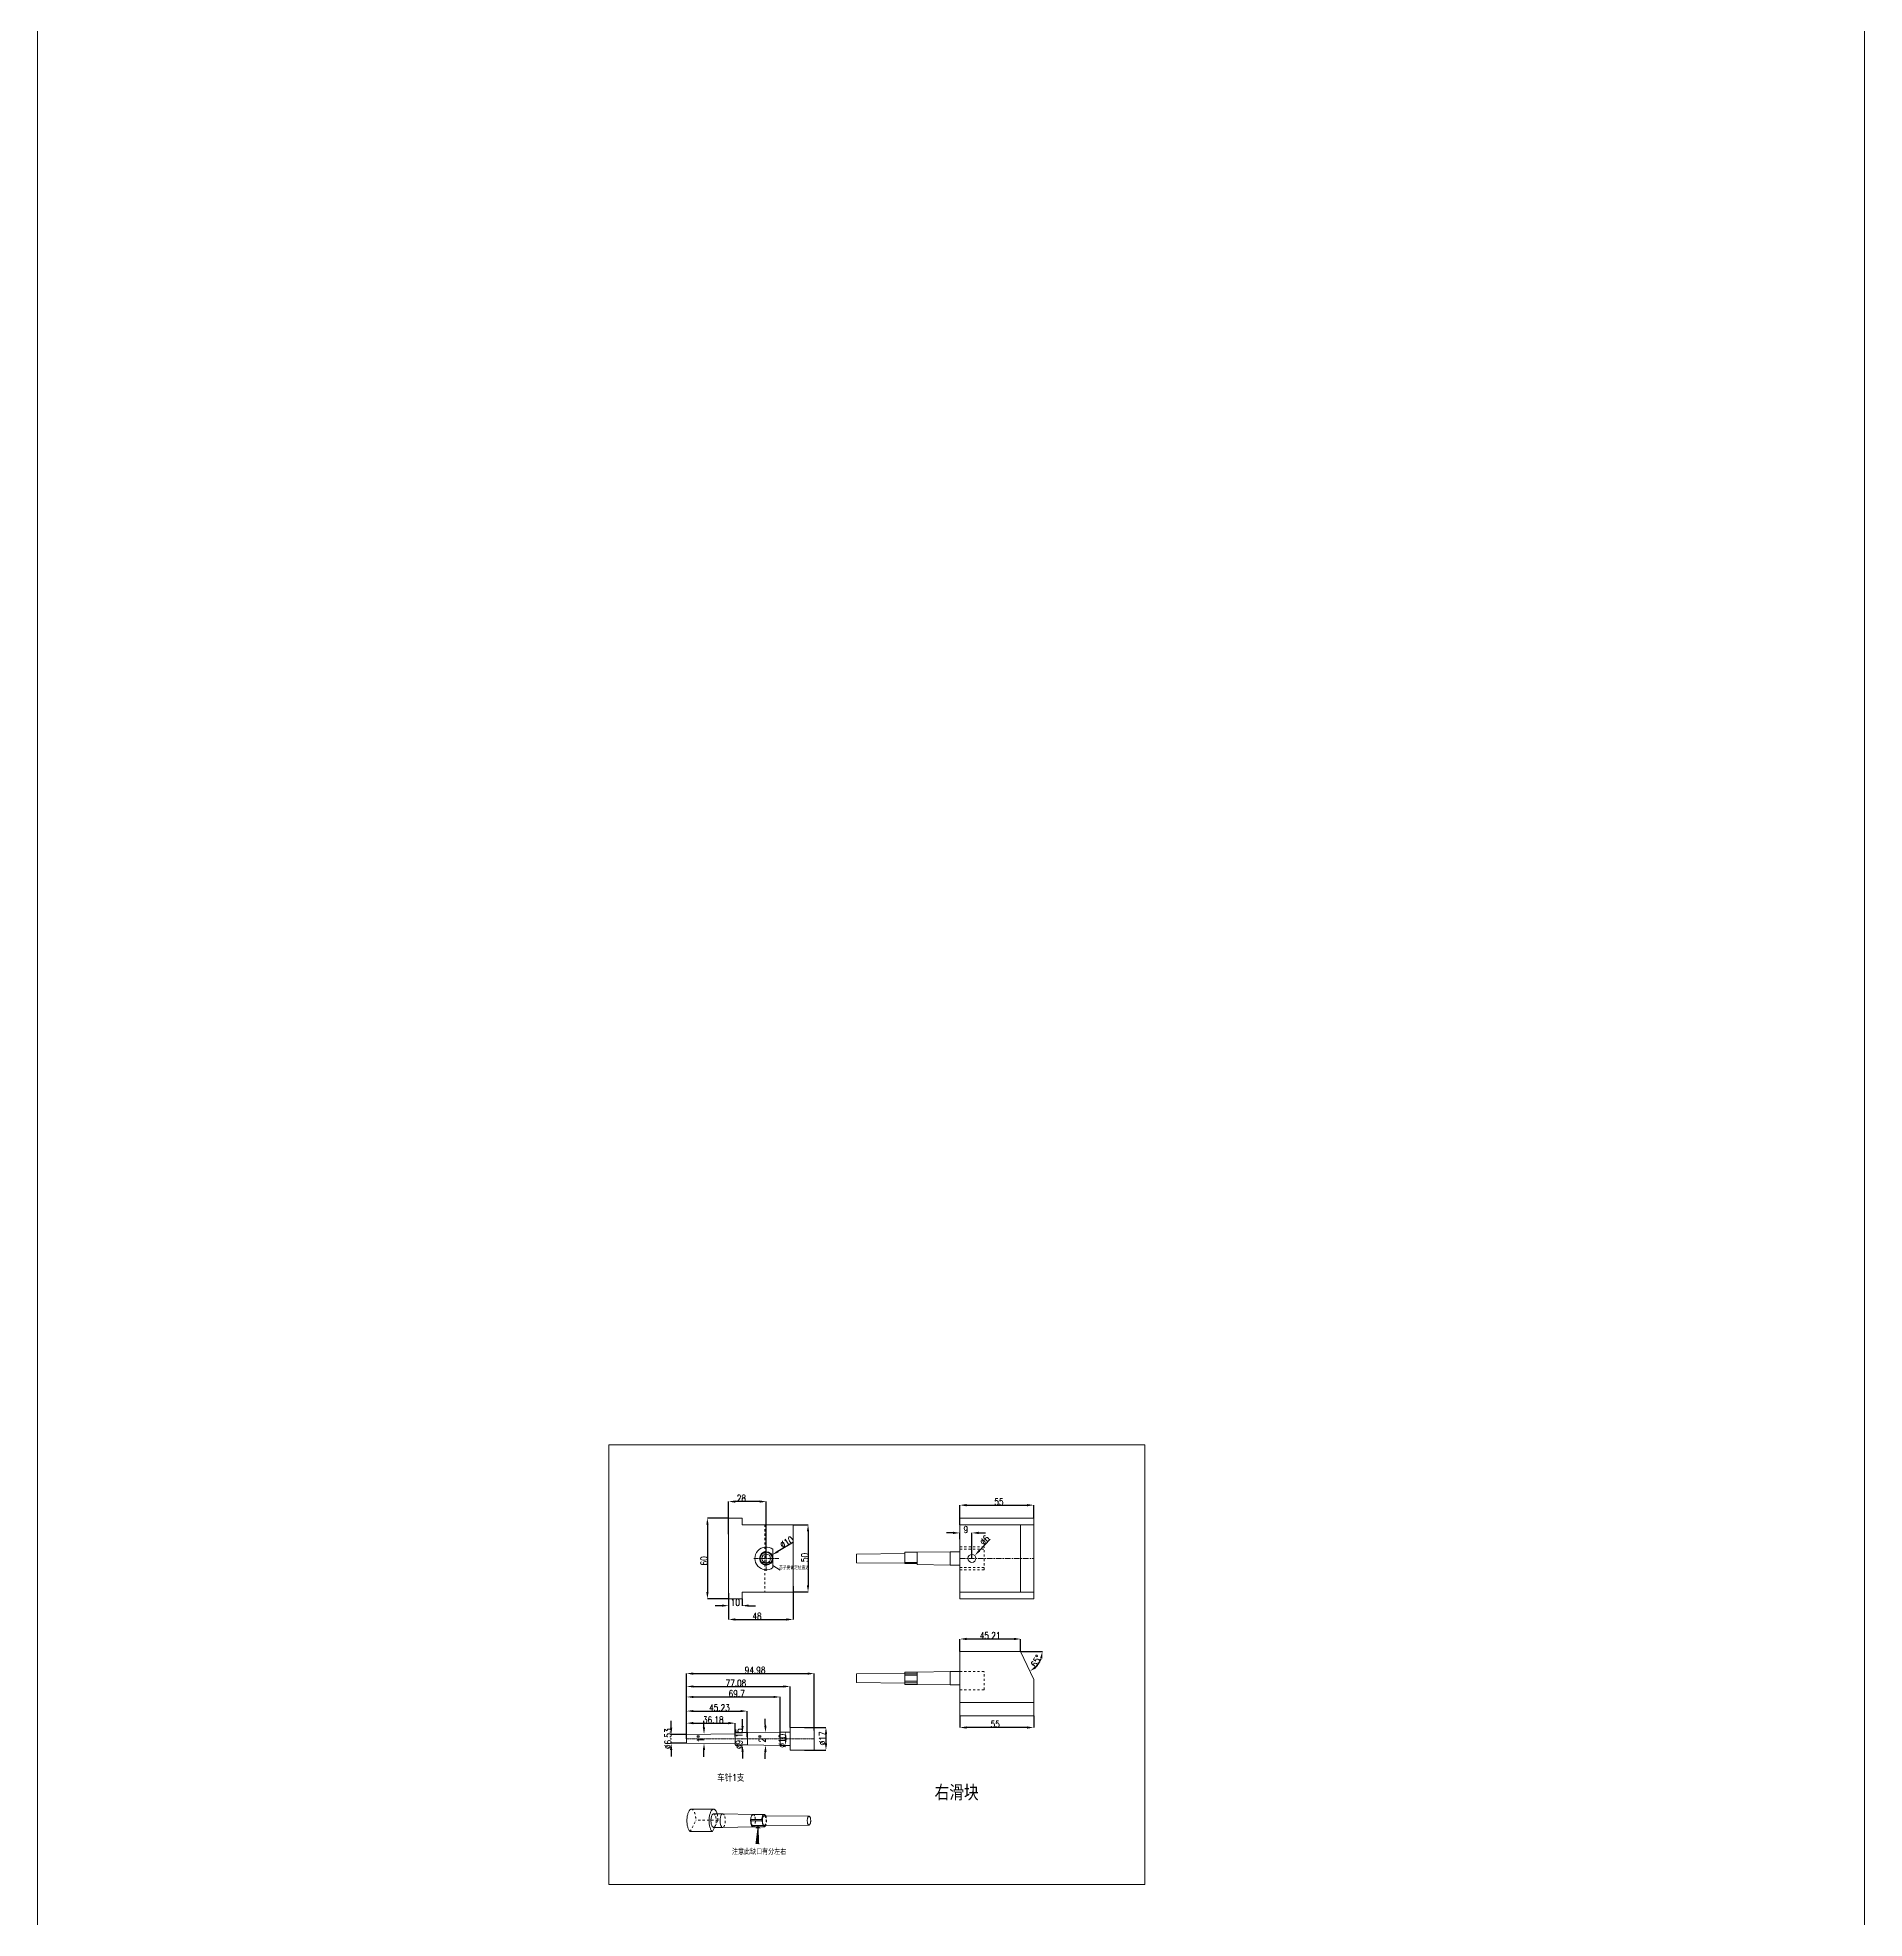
# Model space of a CAD drawing. Header units: millimetres. Extents: x 583 to 1942, y -5112 to 253.
# Drawn here: x 583 to 1942, y -2545 to -1146 of the extents above; entities that cross this region are included whole.
import ezdxf

# ---------------------------------------------------------------- set-up
doc = ezdxf.new("R2010")
doc.units = ezdxf.units.MM
doc.header["$LTSCALE"] = 16.334999
doc.linetypes.add('CENTER', pattern=[0.6, 0.375, -0.075, 0.075, -0.075])
doc.linetypes.add('HIDDEN', pattern=[0.2, 0.1, -0.1])
doc.layers.get('0').update_dxf_attribs({"lineweight": 18})
for name, color, linetype, lineweight in [('DEFAULT_2', 8, 'HIDDEN', 18), ('dim', 82, 'Continuous', 9), ('epin', 13, 'Continuous', 9)]:
    doc.layers.add(name, color=color, linetype=linetype, lineweight=lineweight)
doc.styles.get("Standard").update_dxf_attribs({"font": 'txt.shx', "width": 0.8})
doc.dimstyles.new('副本 11', dxfattribs={"dimtxt": 2.5, "dimasz": 2.5, "dimexe": 1.25, "dimexo": 0.625, "dimtad": 1, "dimdsep": 46, "dimtxsty": 'Standard', "dimcen": 2.5, "dimdle": 5, "dimadec": 0, "dimazin": 0, "dimtfac": 1, "dimtmove": 0, "dimatfit": 3, "dimfxl": 0, "dimtolj": 1, "dimarcsym": 0})

# ---------------------------------------------------------------- blocks, each defined once
blk = doc.blocks.new('*X47')
at = {"layer": 'epin'}
blk.add_hatch(color=4, dxfattribs=at).paths.add_polyline_path([(1282.8, -2270.6), (1284, -2271.7), (1280, -2274.8)], flags=0)
at = {"layer": 'epin', "color": 4, "lineweight": -2}
blk.add_line((1291.5, -2262.7), (1283.4, -2271.2), dxfattribs=at)
at = {"layer": 'epin', "color": 6, "insert": (1287.4, -2263.4), "char_height": 5, "width": 15.522, "attachment_point": 5, "rotation": 46.2524}
blk.add_mtext('%%C6', dxfattribs=at)
blk = doc.blocks.new('*X48')
at = {"layer": 'epin'}
for points in [[(1263.9, -2257.1), (1263.9, -2258.8), (1268.9, -2258)], [(1282.9, -2257.1), (1282.9, -2258.8), (1277.9, -2258)]]:
    blk.add_hatch(color=4, dxfattribs=at).paths.add_polyline_path(points, flags=0)
at = {"layer": 'epin', "color": 4, "lineweight": -2}
for p, q in [((1263.9, -2258), (1258.9, -2258)), ((1268.9, -2262.6), (1268.9, -2258)), ((1277.9, -2276.9), (1277.9, -2258)), ((1282.9, -2258), (1287.9, -2258))]:
    blk.add_line(p, q, dxfattribs=at)
at = {"layer": 'epin', "color": 6, "insert": (1273.4, -2255.5), "char_height": 5, "width": 4, "attachment_point": 5}
blk.add_mtext('9', dxfattribs=at)
blk = doc.blocks.new('*X49')
at = {"layer": 'epin'}
for points in [[(1273.9, -2236.5), (1273.9, -2238.2), (1268.9, -2237.3)], [(1318.9, -2236.5), (1318.9, -2238.2), (1323.9, -2237.3)]]:
    blk.add_hatch(color=4, dxfattribs=at).paths.add_polyline_path(points, flags=0)
at = {"layer": 'epin', "color": 4, "lineweight": -2}
for p, q in [((1268.9, -2251.9), (1268.9, -2237.3)), ((1273.9, -2237.3), (1318.9, -2237.3)), ((1323.9, -2246.9), (1323.9, -2237.3))]:
    blk.add_line(p, q, dxfattribs=at)
at = {"layer": 'epin', "color": 6, "insert": (1298, -2234.8), "char_height": 5, "width": 8.571, "attachment_point": 5}
blk.add_mtext('55', dxfattribs=at)
blk = doc.blocks.new('*X50')
at = {"layer": 'epin'}
for points in [[(1155.1, -2256.9), (1156.8, -2256.9), (1156, -2251.9)], [(1155.1, -2296.9), (1156.8, -2296.9), (1156, -2301.9)]]:
    blk.add_hatch(color=4, dxfattribs=at).paths.add_polyline_path(points, flags=0)
at = {"layer": 'epin', "color": 4, "lineweight": -2}
for p, q in [((1144.9, -2251.9), (1156, -2251.9)), ((1156, -2256.9), (1156, -2296.9)), ((1144.9, -2301.9), (1156, -2301.9))]:
    blk.add_line(p, q, dxfattribs=at)
at = {"layer": 'epin', "color": 6, "insert": (1153.5, -2276.3), "char_height": 5, "width": 10, "attachment_point": 5, "rotation": 90}
blk.add_mtext('50', dxfattribs=at)
blk = doc.blocks.new('*X51')
at = {"layer": 'epin'}
for points in [[(1080.3, -2251.9), (1082, -2251.9), (1081.1, -2246.9)], [(1080.3, -2301.9), (1082, -2301.9), (1081.1, -2306.9)]]:
    blk.add_hatch(color=4, dxfattribs=at).paths.add_polyline_path(points, flags=0)
at = {"layer": 'epin', "color": 4, "lineweight": -2}
for p, q in [((1096.9, -2246.9), (1081.1, -2246.9)), ((1081.1, -2251.9), (1081.1, -2301.9)), ((1096.9, -2306.9), (1081.1, -2306.9))]:
    blk.add_line(p, q, dxfattribs=at)
at = {"layer": 'epin', "color": 6, "insert": (1078.6, -2278.8), "char_height": 5, "width": 10, "attachment_point": 5, "rotation": 90}
blk.add_mtext('60', dxfattribs=at)
blk = doc.blocks.new('*X52')
at = {"layer": 'epin'}
for points in [[(1101.9, -2233.8), (1101.9, -2235.5), (1096.9, -2234.7)], [(1119.9, -2233.8), (1119.9, -2235.5), (1124.9, -2234.7)]]:
    blk.add_hatch(color=4, dxfattribs=at).paths.add_polyline_path(points, flags=0)
at = {"layer": 'epin', "color": 4, "lineweight": -2}
for p, q in [((1096.9, -2258.9), (1096.9, -2234.7)), ((1119.9, -2234.7), (1101.9, -2234.7)), ((1124.9, -2276.9), (1124.9, -2234.7))]:
    blk.add_line(p, q, dxfattribs=at)
at = {"layer": 'epin', "color": 6, "insert": (1106.4, -2232.2), "char_height": 5, "width": 9.714, "attachment_point": 5}
blk.add_mtext('28', dxfattribs=at)
blk = doc.blocks.new('*X53')
at = {"layer": 'epin'}
for points in [[(1091.9, -2311.2), (1091.9, -2312.9), (1096.9, -2312.1)], [(1111.9, -2311.2), (1111.9, -2312.9), (1106.9, -2312.1)]]:
    blk.add_hatch(color=4, dxfattribs=at).paths.add_polyline_path(points, flags=0)
at = {"layer": 'epin', "color": 4, "lineweight": -2}
for p, q in [((1096.9, -2305.2), (1096.9, -2312.1)), ((1106.9, -2306.9), (1106.9, -2312.1)), ((1091.9, -2312.1), (1086.9, -2312.1)), ((1111.9, -2312.1), (1116.9, -2312.1))]:
    blk.add_line(p, q, dxfattribs=at)
at = {"layer": 'epin', "color": 6, "insert": (1101.9, -2309.6), "char_height": 5, "width": 8, "attachment_point": 5}
blk.add_mtext('10', dxfattribs=at)
blk = doc.blocks.new('*X54')
at = {"layer": 'epin'}
for points in [[(1101.9, -2321.5), (1101.9, -2323.2), (1096.9, -2322.4)], [(1139.9, -2321.5), (1139.9, -2323.2), (1144.9, -2322.4)]]:
    blk.add_hatch(color=4, dxfattribs=at).paths.add_polyline_path(points, flags=0)
at = {"layer": 'epin', "color": 4, "lineweight": -2}
for p, q in [((1096.9, -2302.7), (1096.9, -2322.4)), ((1144.9, -2297.6), (1144.9, -2322.4)), ((1101.9, -2322.4), (1139.9, -2322.4))]:
    blk.add_line(p, q, dxfattribs=at)
at = {"layer": 'epin', "color": 6, "insert": (1118, -2319.9), "char_height": 5, "width": 9.714, "attachment_point": 5}
blk.add_mtext('48', dxfattribs=at)
blk = doc.blocks.new('*X55')
at = {"layer": 'epin'}
blk.add_hatch(color=4, dxfattribs=at).paths.add_polyline_path([(1133.1, -2271.1), (1133.9, -2272.5), (1129.2, -2274.4)], flags=0)
at = {"layer": 'epin', "color": 4, "lineweight": -2}
blk.add_line((1145.2, -2264.8), (1133.5, -2271.8), dxfattribs=at)
at = {"layer": 'epin', "color": 6, "insert": (1140.2, -2264.9), "char_height": 5, "width": 18.864, "attachment_point": 5, "rotation": 30.8077}
blk.add_mtext('%%C10', dxfattribs=at)
blk = doc.blocks.new('*X56')
at = {"layer": 'epin'}
for points in [[(1273.9, -2336), (1273.9, -2337.7), (1268.9, -2336.9)], [(1309.1, -2336), (1309.1, -2337.7), (1314.1, -2336.9)]]:
    blk.add_hatch(color=4, dxfattribs=at).paths.add_polyline_path(points, flags=0)
at = {"layer": 'epin', "color": 4, "lineweight": -2}
for p, q in [((1268.9, -2346.1), (1268.9, -2336.9)), ((1309.1, -2336.9), (1273.9, -2336.9)), ((1314.1, -2346.1), (1314.1, -2336.9))]:
    blk.add_line(p, q, dxfattribs=at)
at = {"layer": 'epin', "color": 6, "insert": (1291.4, -2334.4), "char_height": 5, "width": 20.571, "attachment_point": 5}
blk.add_mtext('45.21', dxfattribs=at)
blk = doc.blocks.new('*X57')
at = {"layer": 'epin'}
for points in [[(1273.9, -2401.9), (1273.9, -2403.6), (1268.9, -2402.7)], [(1318.9, -2401.9), (1318.9, -2403.6), (1323.9, -2402.7)]]:
    blk.add_hatch(color=4, dxfattribs=at).paths.add_polyline_path(points, flags=0)
at = {"layer": 'epin', "color": 4, "lineweight": -2}
for p, q in [((1268.9, -2394.1), (1268.9, -2402.7)), ((1318.9, -2402.7), (1273.9, -2402.7)), ((1323.9, -2394.1), (1323.9, -2402.7))]:
    blk.add_line(p, q, dxfattribs=at)
at = {"layer": 'epin', "color": 6, "insert": (1295.2, -2400.2), "char_height": 5, "width": 8.571, "attachment_point": 5}
blk.add_mtext('55', dxfattribs=at)
blk = doc.blocks.new('*X58')
at = {"layer": 'epin'}
for points in [[(1328.7, -2350.9), (1330.4, -2351.2), (1330.3, -2346.1)], [(1325.6, -2358.7), (1324.7, -2357.3), (1321, -2360.8)]]:
    blk.add_hatch(color=4, dxfattribs=at).paths.add_polyline_path(points, flags=0)
at = {"layer": 'epin', "color": 4, "lineweight": -2}
blk.add_line((1314.1, -2346.1), (1330.3, -2346.1), dxfattribs=at)
blk.add_arc((1314.1, -2346.1), 16.2, 312.7415, 342.2585, dxfattribs=at)
at = {"layer": 'epin', "color": 6, "insert": (1325.8, -2353.3), "char_height": 5, "width": 15.403, "attachment_point": 5, "rotation": 58.4128}
blk.add_mtext('65%%D', dxfattribs=at)
blk = doc.blocks.new('*X59')
at = {"layer": 'epin'}
for points in [[(1053.3, -2402.8), (1055, -2402.8), (1054.2, -2407.8)], [(1053.3, -2419.4), (1055, -2419.4), (1054.2, -2414.4)]]:
    blk.add_hatch(color=4, dxfattribs=at).paths.add_polyline_path(points, flags=0)
at = {"layer": 'epin', "color": 4, "lineweight": -2}
for p, q in [((1054.2, -2402.8), (1054.2, -2397.8)), ((1065.6, -2407.8), (1054.2, -2407.8)), ((1065.6, -2414.4), (1054.2, -2414.4)), ((1054.2, -2419.4), (1054.2, -2424.4))]:
    blk.add_line(p, q, dxfattribs=at)
at = {"layer": 'epin', "color": 6, "insert": (1051.7, -2411.1), "char_height": 5, "width": 24, "attachment_point": 5, "rotation": 90}
blk.add_mtext('%%C6.53', dxfattribs=at)
blk = doc.blocks.new('*X60')
at = {"layer": 'epin'}
for points in [[(1070.6, -2398.6), (1070.6, -2400.3), (1065.6, -2399.5)], [(1096.8, -2398.6), (1096.8, -2400.3), (1101.8, -2399.5)]]:
    blk.add_hatch(color=4, dxfattribs=at).paths.add_polyline_path(points, flags=0)
at = {"layer": 'epin', "color": 4, "lineweight": -2}
for p, q in [((1065.6, -2411.1), (1065.6, -2399.5)), ((1070.6, -2399.5), (1096.8, -2399.5)), ((1101.8, -2409.3), (1101.8, -2399.5))]:
    blk.add_line(p, q, dxfattribs=at)
at = {"layer": 'epin', "color": 6, "insert": (1085.5, -2397), "char_height": 5, "width": 20.571, "attachment_point": 5}
blk.add_mtext('36.18', dxfattribs=at)
blk = doc.blocks.new('*X61')
at = {"layer": 'epin'}
for points in [[(1070.6, -2389.7), (1070.6, -2391.3), (1065.6, -2390.5)], [(1105.8, -2389.7), (1105.8, -2391.3), (1110.8, -2390.5)]]:
    blk.add_hatch(color=4, dxfattribs=at).paths.add_polyline_path(points, flags=0)
at = {"layer": 'epin', "color": 4, "lineweight": -2}
for p, q in [((1065.6, -2410), (1065.6, -2390.5)), ((1070.6, -2390.5), (1105.8, -2390.5)), ((1110.8, -2410), (1110.8, -2390.5))]:
    blk.add_line(p, q, dxfattribs=at)
at = {"layer": 'epin', "color": 6, "insert": (1090.1, -2388), "char_height": 5, "width": 21.714, "attachment_point": 5}
blk.add_mtext('45.23', dxfattribs=at)
blk = doc.blocks.new('*X62')
at = {"layer": 'epin'}
for points in [[(1070.6, -2379.2), (1070.6, -2380.8), (1065.6, -2380)], [(1130.3, -2379.2), (1130.3, -2380.8), (1135.3, -2380)]]:
    blk.add_hatch(color=4, dxfattribs=at).paths.add_polyline_path(points, flags=0)
at = {"layer": 'epin', "color": 4, "lineweight": -2}
for p, q in [((1065.6, -2410), (1065.6, -2380)), ((1070.6, -2380), (1130.3, -2380)), ((1135.3, -2410), (1135.3, -2380))]:
    blk.add_line(p, q, dxfattribs=at)
at = {"layer": 'epin', "color": 6, "insert": (1102.9, -2377.5), "char_height": 5, "width": 17.143, "attachment_point": 5}
blk.add_mtext('69.7', dxfattribs=at)
blk = doc.blocks.new('*X63')
at = {"layer": 'epin'}
for points in [[(1070.6, -2371.4), (1070.6, -2373), (1065.6, -2372.2)], [(1137.7, -2371.4), (1137.7, -2373), (1142.7, -2372.2)]]:
    blk.add_hatch(color=4, dxfattribs=at).paths.add_polyline_path(points, flags=0)
at = {"layer": 'epin', "color": 4, "lineweight": -2}
for p, q in [((1065.6, -2410), (1065.6, -2372.2)), ((1070.6, -2372.2), (1137.7, -2372.2)), ((1142.7, -2402.6), (1142.7, -2372.2))]:
    blk.add_line(p, q, dxfattribs=at)
at = {"layer": 'epin', "color": 6, "insert": (1102.3, -2369.7), "char_height": 5, "width": 22.857, "attachment_point": 5}
blk.add_mtext('77.08', dxfattribs=at)
blk = doc.blocks.new('*X64')
at = {"layer": 'epin'}
for points in [[(1070.6, -2361.8), (1070.6, -2363.5), (1065.6, -2362.6)], [(1155.6, -2361.8), (1155.6, -2363.5), (1160.6, -2362.6)]]:
    blk.add_hatch(color=4, dxfattribs=at).paths.add_polyline_path(points, flags=0)
at = {"layer": 'epin', "color": 4, "lineweight": -2}
for p, q in [((1065.6, -2410), (1065.6, -2362.6)), ((1070.6, -2362.6), (1155.6, -2362.6)), ((1160.6, -2405), (1160.6, -2362.6))]:
    blk.add_line(p, q, dxfattribs=at)
at = {"layer": 'epin', "color": 6, "insert": (1116.6, -2360.1), "char_height": 5, "width": 22.857, "attachment_point": 5}
blk.add_mtext('94.98', dxfattribs=at)
blk = doc.blocks.new('*X65')
at = {"layer": 'epin'}
for points in [[(1168.5, -2407.6), (1170.2, -2407.6), (1169.3, -2402.6)], [(1168.5, -2414.6), (1170.2, -2414.6), (1169.3, -2419.6)]]:
    blk.add_hatch(color=4, dxfattribs=at).paths.add_polyline_path(points, flags=0)
at = {"layer": 'epin', "color": 4, "lineweight": -2}
for p, q in [((1153.3, -2402.6), (1169.3, -2402.6)), ((1153.3, -2419.6), (1169.3, -2419.6)), ((1169.3, -2407.6), (1169.3, -2414.6))]:
    blk.add_line(p, q, dxfattribs=at)
at = {"layer": 'epin', "color": 6, "insert": (1166.8, -2410.9), "char_height": 5, "width": 16, "attachment_point": 5, "rotation": 90}
blk.add_mtext('%%C17', dxfattribs=at)
blk = doc.blocks.new('*X66')
at = {"layer": 'epin'}
for points in [[(1138.5, -2411.1), (1140.1, -2411.1), (1139.3, -2406.1)], [(1138.5, -2411.1), (1140.1, -2411.1), (1139.3, -2416.1)]]:
    blk.add_hatch(color=4, dxfattribs=at).paths.add_polyline_path(points, flags=0)
at = {"layer": 'epin', "color": 4, "lineweight": -2}
for p, q in [((1139, -2406.1), (1139.3, -2406.1)), ((1139, -2416.1), (1139.3, -2416.1))]:
    blk.add_line(p, q, dxfattribs=at)
at = {"layer": 'epin', "color": 6, "insert": (1136.8, -2412.6), "char_height": 5, "width": 16, "attachment_point": 5, "rotation": 90}
blk.add_mtext('%%C10', dxfattribs=at)
blk = doc.blocks.new('*X67')
at = {"layer": 'epin'}
for points in [[(1106.4, -2401.5), (1108.1, -2401.5), (1107.2, -2406.5)], [(1106.4, -2420.7), (1108.1, -2420.7), (1107.2, -2415.7)]]:
    blk.add_hatch(color=4, dxfattribs=at).paths.add_polyline_path(points, flags=0)
at = {"layer": 'epin', "color": 4, "lineweight": -2}
for p, q in [((1107.2, -2401.5), (1107.2, -2396.5)), ((1101.8, -2406.5), (1107.2, -2406.5)), ((1101.8, -2415.7), (1107.2, -2415.7)), ((1107.2, -2420.7), (1107.2, -2425.7))]:
    blk.add_line(p, q, dxfattribs=at)
at = {"layer": 'epin', "color": 6, "insert": (1104.7, -2411.1), "char_height": 5, "width": 22.857, "attachment_point": 5, "rotation": 90}
blk.add_mtext('%%C9.15', dxfattribs=at)
blk = doc.blocks.new('*X68')
at = {"layer": 'epin'}
for points in [[(1125.1, -2401.3), (1123.4, -2401.3), (1124.4, -2406.3)], [(1123.4, -2420.9), (1125.1, -2420.9), (1124.4, -2415.9)]]:
    blk.add_hatch(color=4, dxfattribs=at).paths.add_polyline_path(points, flags=0)
at = {"layer": 'epin', "color": 4, "lineweight": -2}
for start, end in [(2.0397, 3.0794), (356.9206, 357.9603)]:
    blk.add_arc((848.9, -2411.1), 275.5, start, end, dxfattribs=at)
at = {"layer": 'epin', "color": 6, "insert": (1121.9, -2411.1), "char_height": 5, "width": 10, "attachment_point": 5, "rotation": 90}
blk.add_mtext('2%%D', dxfattribs=at)
blk = doc.blocks.new('*X69')
at = {"layer": 'epin'}
for points in [[(1079.4, -2402.7), (1077.7, -2402.7), (1078.6, -2407.7)], [(1077.7, -2419.5), (1079.4, -2419.5), (1078.6, -2414.5)]]:
    blk.add_hatch(color=4, dxfattribs=at).paths.add_polyline_path(points, flags=0)
at = {"layer": 'epin', "color": 4, "lineweight": -2}
for start, end in [(1.2397, 1.9794), (358.0206, 358.7603)]:
    blk.add_arc((691.3, -2411.1), 387.3, start, end, dxfattribs=at)
at = {"layer": 'epin', "color": 6, "insert": (1076.1, -2411.1), "char_height": 5, "width": 10, "attachment_point": 5, "rotation": 90}
blk.add_mtext('1%%D', dxfattribs=at)
blk = doc.blocks.new('*X94')
at = {"layer": 'dim', "linetype": 'Continuous'}
blk.add_hatch(color=4, dxfattribs=at).paths.add_polyline_path([(-5.4, 3.5), (-3.6, 2.6), (-3.8, 2.2)], flags=0)
at = {"layer": 'dim', "color": 4, "linetype": 'Continuous'}
blk.add_line((-5.4, 3.5), (0, 0), dxfattribs=at)
at = {"layer": 'dim', "color": 0}
blk.add_line((0, 0), (0, 0), dxfattribs=at)

msp = doc.modelspace()

# ---------------------------------------------------------------- linework, layer by layer
at = {"color": 7, "linetype": 'Continuous'}
for p, q in [((1096.911, -2306.936), (1096.911, -2246.936)), ((1096.911, -2246.936), (1106.911, -2246.936)), ((1106.911, -2246.936), (1106.911, -2251.936)), ((1106.911, -2251.936), (1144.911, -2251.936)), ((1144.911, -2251.936), (1144.911, -2301.936)), ((1268.906, -2246.936), (1323.906, -2246.936)), ((1268.906, -2246.936), (1268.906, -2306.936)), ((1268.906, -2251.936), (1323.906, -2251.936)), ((1314.114, -2251.936), (1314.114, -2301.936)), ((1323.906, -2246.936), (1323.906, -2306.936)), ((1122.719, -2280.001), (1121.518, -2280.001)), ((1128.305, -2280.001), (1127.104, -2280.001)), ((1129.911, -2283.81), (1129.911, -2270.062)), ((1228.1, -2273.354), (1191.922, -2273.67)), ((1191.922, -2273.67), (1191.922, -2280.202)), ((1228.1, -2280.518), (1191.922, -2280.202)), ((1228.102, -2272.363), (1237.147, -2272.363)), ((1228.102, -2272.363), (1228.102, -2280.705)), ((1237.147, -2280.001), (1228.102, -2280.001)), ((1237.147, -2272.363), (1261.624, -2271.936)), ((1237.147, -2272.363), (1237.147, -2281.509)), ((1268.906, -2271.936), (1261.624, -2271.936)), ((1261.624, -2271.936), (1261.624, -2281.936)), ((1228.102, -2280.705), (1237.147, -2280.705)), ((1237.147, -2281.509), (1261.624, -2281.936)), ((1268.906, -2281.936), (1261.624, -2281.936)), ((1106.911, -2306.936), (1096.911, -2306.936)), ((1106.911, -2301.936), (1106.911, -2306.936)), ((1144.911, -2301.936), (1106.911, -2301.936)), ((1268.906, -2301.936), (1323.906, -2301.936)), ((1268.906, -2306.936), (1323.906, -2306.936)), ((1268.906, -2346.085), (1314.114, -2346.085)), ((1268.906, -2346.085), (1268.906, -2394.085)), ((1323.906, -2367.085), (1314.114, -2346.085)), ((1228.1, -2362.503), (1191.922, -2362.819)), ((1191.922, -2362.819), (1191.922, -2369.352)), ((1191.922, -2362.82), (1191.922, -2369.351)), ((1228.102, -2361.513), (1237.147, -2361.513)), ((1228.102, -2361.513), (1228.102, -2370.658)), ((1237.147, -2362.692), (1228.102, -2362.692)), ((1228.102, -2363.893), (1237.147, -2363.893)), ((1237.147, -2361.513), (1261.624, -2361.085)), ((1237.147, -2361.513), (1237.147, -2370.658)), ((1261.624, -2361.085), (1268.906, -2361.085)), ((1261.624, -2361.085), (1261.624, -2371.085)), ((1228.1, -2369.667), (1191.922, -2369.352)), ((1237.147, -2368.278), (1228.102, -2368.278)), ((1228.102, -2369.479), (1237.147, -2369.479)), ((1228.102, -2370.658), (1237.147, -2370.658)), ((1237.147, -2370.658), (1261.624, -2371.085)), ((1261.624, -2371.085), (1268.906, -2371.085)), ((1323.906, -2367.085), (1323.906, -2394.085)), ((1268.906, -2384.085), (1323.906, -2384.085)), ((1110.834, -2406.536), (1135.312, -2406.109)), ((1142.594, -2406.109), (1135.312, -2406.109)), ((1135.312, -2406.109), (1135.312, -2416.109)), ((1142.694, -2406.109), (1142.594, -2406.109)), ((1160.594, -2402.609), (1142.694, -2402.609)), ((1142.694, -2402.609), (1142.694, -2419.609)), ((1160.594, -2419.609), (1160.594, -2402.609)), ((1268.906, -2394.085), (1323.906, -2394.085)), ((1101.788, -2407.527), (1065.609, -2407.843)), ((1065.609, -2407.843), (1065.609, -2414.375)), ((1101.788, -2414.691), (1065.609, -2414.375)), ((1101.789, -2406.536), (1110.834, -2406.536)), ((1101.789, -2406.537), (1101.789, -2415.682)), ((1101.789, -2415.682), (1110.834, -2415.682)), ((1110.834, -2406.536), (1110.834, -2415.682)), ((1110.834, -2415.682), (1135.312, -2416.109)), ((1142.594, -2416.109), (1135.312, -2416.109)), ((1142.694, -2416.109), (1142.594, -2416.109)), ((1160.594, -2419.609), (1142.694, -2419.609)), ((1085.698, -2463.505), (1069.211, -2463.505)), ((1092.498, -2467.005), (1085.698, -2467.005)), ((1092.498, -2467.005), (1092.512, -2467.006)), ((1115.043, -2467.433), (1092.512, -2467.006)), ((1113.287, -2471.253), (1113.577, -2472.193)), ((1121.618, -2471.253), (1113.287, -2471.253)), ((1113.577, -2472.193), (1121.908, -2472.193)), ((1114.639, -2475.628), (1114.929, -2476.569)), ((1122.97, -2475.628), (1114.639, -2475.628)), ((1123.374, -2467.433), (1115.056, -2467.433)), ((1121.908, -2472.193), (1121.618, -2471.253)), ((1123.26, -2476.569), (1122.97, -2475.628)), ((1156.703, -2468.739), (1123.379, -2468.424)), ((1156.703, -2475.272), (1123.379, -2475.587)), ((1068.325, -2480.195), (1084.812, -2480.195)), ((1086.377, -2477.005), (1084.812, -2480.195)), ((1092.498, -2477.005), (1085.698, -2477.005)), ((1092.512, -2477.005), (1092.498, -2477.005)), ((1114.93, -2476.581), (1092.512, -2477.005)), ((1114.929, -2476.569), (1123.26, -2476.569)), ((1123.374, -2476.578), (1123.26, -2476.569))]:
    msp.add_line(p, q, dxfattribs=at)
at = {"color": 1, "linetype": 'CENTER', "ltscale": 0.528681}
for p, q in [((1115.561, -2276.936), (1134.261, -2276.936)), ((1124.911, -2286.286), (1124.911, -2267.586))]:
    msp.add_line(p, q, dxfattribs=at)
at = {"color": 1, "linetype": 'CENTER', "ltscale": 0.684175}
msp.add_line((1268.906, -2276.936), (1323.906, -2276.936), dxfattribs=at)
at = {"color": 1, "linetype": 'CENTER', "ltscale": 0.090589}
msp.add_line((1160.594, -2411.109), (1065.609, -2411.109), dxfattribs=at)
at = {"color": 7, "linetype": 'Continuous'}
for radius in [5, 4.573, 3.266]:
    msp.add_circle((1124.911, -2276.936), radius, dxfattribs=at)
for centre, radius, start, end in [((1124.911, -2276.936), 8.5, 53.968121, 306.031879), ((1124.911, -2276.936), 3.769, 234.422897, 305.577103), ((1115.043, -2468.141), 0.708, 90.022632, 102.867507), ((1092.498, -2476.239), 0.767, 260.894738, 269.981772)]:
    msp.add_arc(centre, radius, start, end, dxfattribs=at)
for points, knots in [([(1068.325, -2480.195), (1068.115, -2480.045), (1067.711, -2479.633), (1067.213, -2478.837), (1066.777, -2477.831), (1066.276, -2476.177), (1065.91, -2473.825), (1065.863, -2470.895), (1066.15, -2468.485), (1066.591, -2466.74), (1066.991, -2465.641), (1067.461, -2464.739), (1067.989, -2464.058), (1068.571, -2463.616), (1069.009, -2463.505), (1069.211, -2463.505)], [0, 0, 0, 0, 0.77339921, 1.70830845, 2.80781602, 4.05696624, 6.88896725, 9.92317942, 12.83363075, 14.14684929, 15.32218982, 16.33849459, 17.18887337, 17.89016622, 18.49700254, 18.49700254, 18.49700254, 18.49700254]), ([(1084.812, -2480.195), (1084.602, -2480.045), (1084.198, -2479.633), (1083.7, -2478.837), (1083.264, -2477.831), (1082.763, -2476.177), (1082.397, -2473.825), (1082.35, -2470.895), (1082.637, -2468.485), (1083.078, -2466.74), (1083.478, -2465.641), (1083.948, -2464.739), (1084.476, -2464.058), (1085.058, -2463.616), (1085.496, -2463.505), (1085.698, -2463.505)], [0, 0, 0, 0, 0.77339921, 1.70830845, 2.80781602, 4.05696624, 6.88896725, 9.92317942, 12.83363075, 14.14684929, 15.32218982, 16.33849459, 17.18887337, 17.89016622, 18.49700254, 18.49700254, 18.49700254, 18.49700254]), ([(1084.173, -2475.114), (1084.052, -2474.72), (1083.866, -2473.872), (1083.738, -2472.545), (1083.753, -2471.178), (1083.91, -2469.872), (1084.197, -2468.728), (1084.543, -2467.925), (1084.882, -2467.448), (1085.139, -2467.199), (1085.412, -2467.043), (1085.606, -2467.005), (1085.698, -2467.005)], [0, 0, 0, 0, 1.23652004, 2.59710035, 3.99419255, 5.33551832, 6.53558823, 7.52791178, 7.93626932, 8.28759182, 8.59177641, 8.86828714, 8.86828714, 8.86828714, 8.86828714]), ([(1085.698, -2477.005), (1085.548, -2477.005), (1085.211, -2476.894), (1084.798, -2476.484), (1084.439, -2475.874), (1084.257, -2475.385), (1084.173, -2475.114)], [0, 0, 0, 0, 0.45372912, 1.0107302, 1.71662247, 2.57246214, 2.57246214, 2.57246214, 2.57246214]), ([(1085.698, -2463.505), (1085.829, -2463.505), (1086.102, -2463.548), (1086.494, -2463.734), (1086.868, -2464.033), (1087.372, -2464.611), (1087.92, -2465.604), (1088.232, -2466.5), (1088.373, -2466.999)], [0, 0, 0, 0, 0.39338359, 0.81525163, 1.28764377, 1.82412578, 3.10754427, 4.66517166, 4.66517166, 4.66517166, 4.66517166]), ([(1090.973, -2475.114), (1090.851, -2474.72), (1090.665, -2473.872), (1090.538, -2472.545), (1090.553, -2471.178), (1090.71, -2469.872), (1090.996, -2468.728), (1091.343, -2467.925), (1091.682, -2467.448), (1091.938, -2467.199), (1092.211, -2467.042), (1092.406, -2467.006), (1092.498, -2467.006)], [0, 0, 0, 0, 1.23651307, 2.59710933, 3.99418995, 5.33550954, 6.53559006, 7.52793341, 7.93626597, 8.28759041, 8.59179034, 8.86829475, 8.86829475, 8.86829475, 8.86829475]), ([(1092.377, -2476.996), (1092.061, -2476.945), (1091.61, -2476.53), (1091.225, -2475.831), (1091.051, -2475.368), (1090.973, -2475.114)], [0, 0, 0, 0, 0.96618537, 1.6413456, 2.44630858, 2.44630858, 2.44630858, 2.44630858]), ([(1113.648, -2474.848), (1113.478, -2474.297), (1113.265, -2473.097), (1113.246, -2471.884), (1113.287, -2471.253)], [0, 0, 0, 0, 1.73251568, 3.6307732, 3.6307732, 3.6307732, 3.6307732]), ([(1113.287, -2471.253), (1113.317, -2470.777), (1113.431, -2469.892), (1113.719, -2468.864), (1114.041, -2468.202), (1114.348, -2467.753), (1114.665, -2467.501), (1114.885, -2467.451)], [0, 0, 0, 0, 1.43407831, 2.67471902, 3.19377418, 3.63778582, 4.31788098, 4.31788098, 4.31788098, 4.31788098]), ([(1113.577, -2472.193), (1113.585, -2472.575), (1113.641, -2473.302), (1113.851, -2474.298), (1114.16, -2475.087), (1114.467, -2475.502), (1114.639, -2475.628)], [0, 0, 0, 0, 1.14662333, 2.18659569, 3.04546477, 3.68681451, 3.68681451, 3.68681451, 3.68681451]), ([(1114.929, -2476.569), (1114.641, -2476.522), (1114.23, -2476.142), (1113.878, -2475.503), (1113.72, -2475.08), (1113.648, -2474.848)], [0, 0, 0, 0, 0.88295835, 1.4999016, 2.2344554, 2.2344554, 2.2344554, 2.2344554]), ([(1121.618, -2471.253), (1121.65, -2470.747), (1121.743, -2470.018), (1121.988, -2469.101), (1122.308, -2468.235), (1122.847, -2467.433), (1123.374, -2467.433)], [0, 0, 0, 0, 1.54082942, 2.23336153, 2.85262377, 4.45407496, 4.45407496, 4.45407496, 4.45407496]), ([(1122.97, -2475.628), (1122.798, -2475.502), (1122.491, -2475.087), (1122.182, -2474.298), (1121.972, -2473.302), (1121.916, -2472.575), (1121.908, -2472.193)], [0, 0, 0, 0, 0.64135171, 1.50022113, 2.54019399, 3.68681449, 3.68681449, 3.68681449, 3.68681449]), ([(1123.379, -2468.424), (1123.242, -2468.422), (1123.021, -2468.514), (1122.794, -2468.736), (1122.549, -2469.077), (1122.3, -2469.651), (1122.094, -2470.471), (1121.981, -2471.408), (1121.969, -2472.389), (1122.061, -2473.341), (1122.194, -2473.95), (1122.281, -2474.232)], [0, 0, 0, 0, 0.41053414, 0.6619541, 0.95425187, 1.66523548, 2.52594798, 3.48858113, 4.49166026, 5.46868746, 6.35659107, 6.35659107, 6.35659107, 6.35659107]), ([(1122.281, -2474.232), (1122.342, -2474.427), (1122.473, -2474.778), (1122.731, -2475.217), (1123.028, -2475.511), (1123.271, -2475.588), (1123.379, -2475.587)], [0, 0, 0, 0, 0.61540802, 1.12255289, 1.52221128, 1.84799723, 1.84799723, 1.84799723, 1.84799723]), ([(1123.374, -2467.433), (1123.475, -2467.433), (1123.692, -2467.483), (1123.985, -2467.688), (1124.254, -2468.006), (1124.403, -2468.267), (1124.475, -2468.413)], [0, 0, 0, 0, 0.30295415, 0.64738333, 1.05894189, 1.54721567, 1.54721567, 1.54721567, 1.54721567]), ([(1124.476, -2475.597), (1124.404, -2475.742), (1124.255, -2476.004), (1123.986, -2476.323), (1123.692, -2476.528), (1123.475, -2476.578), (1123.374, -2476.578)], [0, 0, 0, 0, 0.48899993, 0.90113595, 1.24601912, 1.54938404, 1.54938404, 1.54938404, 1.54938404]), ([(1155.702, -2474.036), (1155.622, -2473.778), (1155.5, -2473.223), (1155.417, -2472.355), (1155.428, -2471.46), (1155.531, -2470.607), (1155.719, -2469.859), (1155.945, -2469.335), (1156.169, -2469.024), (1156.376, -2468.822), (1156.578, -2468.738), (1156.703, -2468.739)], [0, 0, 0, 0, 0.80964095, 1.70055088, 2.61521178, 3.49299303, 4.27783394, 4.92614632, 5.19267843, 5.42193572, 5.79628261, 5.79628261, 5.79628261, 5.79628261]), ([(1156.703, -2475.272), (1156.604, -2475.273), (1156.383, -2475.202), (1156.112, -2474.934), (1155.876, -2474.534), (1155.757, -2474.214), (1155.702, -2474.036)], [0, 0, 0, 0, 0.29706904, 0.66149764, 1.12394143, 1.68510352, 1.68510352, 1.68510352, 1.68510352]), ([(1156.703, -2468.739), (1156.801, -2468.74), (1157.02, -2468.814), (1157.288, -2469.082), (1157.521, -2469.48), (1157.64, -2469.798), (1157.694, -2469.975)], [0, 0, 0, 0, 0.29573822, 0.65897821, 1.1188641, 1.67578632, 1.67578632, 1.67578632, 1.67578632]), ([(1157.694, -2469.975), (1157.774, -2470.232), (1157.895, -2470.785), (1157.978, -2471.65), (1157.969, -2472.542), (1157.867, -2473.394), (1157.681, -2474.141), (1157.456, -2474.666), (1157.234, -2474.979), (1157.028, -2475.183), (1156.827, -2475.271), (1156.703, -2475.272)], [0, 0, 0, 0, 0.80680091, 1.69451707, 2.60622196, 3.48187181, 4.26585914, 4.91476423, 5.18200778, 5.41206107, 5.78698103, 5.78698103, 5.78698103, 5.78698103])]:
    msp.add_open_spline(points, degree=3, knots=knots, dxfattribs=at)
at = {"layer": 'DEFAULT_2', "color": 8, "linetype": 'HIDDEN'}
for p, q in [((1123.911, -2251.936), (1123.911, -2301.936)), ((1286.906, -2268.436), (1268.906, -2268.436)), ((1268.906, -2270.062), (1286.906, -2270.062)), ((1269.006, -2271.936), (1268.906, -2271.936)), ((1269.006, -2268.436), (1269.006, -2285.436)), ((1286.906, -2285.436), (1286.906, -2268.436)), ((1269.006, -2281.936), (1268.906, -2281.936)), ((1268.906, -2283.81), (1286.906, -2283.81)), ((1286.906, -2285.436), (1268.906, -2285.436)), ((1268.906, -2361.085), (1286.906, -2361.085)), ((1269.006, -2361.085), (1269.006, -2374.585)), ((1286.906, -2374.585), (1286.906, -2361.085)), ((1268.906, -2371.085), (1269.006, -2371.085)), ((1286.906, -2374.585), (1268.906, -2374.585)), ((1068.325, -2480.195), (1072.519, -2471.649)), ((1089.006, -2471.649), (1072.519, -2471.649)), ((1089.006, -2471.649), (1086.377, -2477.005)), ((1115.043, -2467.433), (1115.056, -2467.433)), ((1115.056, -2467.433), (1115.043, -2467.433)), ((1115.043, -2476.578), (1114.929, -2476.569)), ((1115.056, -2476.578), (1114.93, -2476.581)), ((1115.056, -2476.578), (1115.043, -2476.578)), ((1123.374, -2476.578), (1123.26, -2476.569))]:
    msp.add_line(p, q, dxfattribs=at)
for points, knots in [([(1069.211, -2463.505), (1069.427, -2463.505), (1069.9, -2463.634), (1070.514, -2464.136), (1071.066, -2464.903), (1071.549, -2465.915), (1071.95, -2467.141), (1072.369, -2469.062), (1072.501, -2470.598), (1072.519, -2471.649)], [0, 0, 0, 0, 0.64839127, 1.40928107, 2.34371923, 3.46647895, 4.76467104, 6.20897335, 9.36850698, 9.36850698, 9.36850698, 9.36850698]), ([(1085.698, -2467.005), (1085.849, -2467.005), (1086.186, -2467.117), (1086.598, -2467.527), (1086.957, -2468.137), (1087.14, -2468.626), (1087.224, -2468.897)], [0, 0, 0, 0, 0.45372052, 1.01073336, 1.71661747, 2.57246169, 2.57246169, 2.57246169, 2.57246169]), ([(1086.909, -2475.922), (1086.83, -2476.083), (1086.666, -2476.371), (1086.37, -2476.723), (1086.048, -2476.95), (1085.809, -2477.005), (1085.698, -2477.005)], [0, 0, 0, 0, 0.53862027, 0.99264252, 1.37194741, 1.70523337, 1.70523337, 1.70523337, 1.70523337]), ([(1087.224, -2468.897), (1087.398, -2469.461), (1087.624, -2470.687), (1087.681, -2472.555), (1087.471, -2474.342), (1087.139, -2475.453), (1086.909, -2475.922)], [0, 0, 0, 0, 1.77182112, 3.71930994, 5.59318122, 7.16163122, 7.16163122, 7.16163122, 7.16163122]), ([(1088.373, -2466.999), (1088.578, -2467.721), (1088.88, -2469.265), (1088.992, -2470.832), (1089.006, -2471.649)], [0, 0, 0, 0, 2.25149527, 4.70488085, 4.70488085, 4.70488085, 4.70488085]), ([(1092.512, -2467.006), (1092.662, -2467.008), (1092.996, -2467.124), (1093.403, -2467.535), (1093.759, -2468.143), (1093.94, -2468.628), (1094.023, -2468.897)], [0, 0, 0, 0, 0.45170926, 1.00690366, 1.70881355, 2.55819117, 2.55819117, 2.55819117, 2.55819117]), ([(1094.023, -2468.897), (1094.144, -2469.29), (1094.33, -2470.135), (1094.458, -2471.457), (1094.444, -2472.82), (1094.289, -2474.123), (1094.005, -2475.267), (1093.661, -2476.07), (1093.324, -2476.551), (1093.07, -2476.802), (1092.799, -2476.963), (1092.604, -2477.004), (1092.512, -2477.005)], [0, 0, 0, 0, 1.23218217, 2.58790422, 3.98047388, 5.31853635, 6.51730755, 7.51054862, 7.91996759, 8.27251374, 8.57759268, 8.85396926, 8.85396926, 8.85396926, 8.85396926]), ([(1115.056, -2467.433), (1115.193, -2467.436), (1115.498, -2467.541), (1115.871, -2467.917), (1116.196, -2468.473), (1116.362, -2468.917), (1116.438, -2469.163)], [0, 0, 0, 0, 0.41307393, 0.92064753, 1.56340853, 2.33951643, 2.33951643, 2.33951643, 2.33951643]), ([(1116.438, -2469.163), (1116.549, -2469.521), (1116.718, -2470.294), (1116.835, -2471.503), (1116.822, -2472.75), (1116.681, -2473.941), (1116.421, -2474.987), (1116.107, -2475.723), (1115.799, -2476.162), (1115.566, -2476.392), (1115.318, -2476.539), (1115.14, -2476.576), (1115.056, -2476.578)], [0, 0, 0, 0, 1.12647417, 2.36671716, 3.639919, 4.86359068, 5.95986956, 6.86827529, 7.24262504, 7.56519205, 7.84444118, 8.09726563, 8.09726563, 8.09726563, 8.09726563]), ([(1124.467, -2469.779), (1124.407, -2469.585), (1124.277, -2469.236), (1124.021, -2468.8), (1123.727, -2468.506), (1123.487, -2468.425), (1123.379, -2468.424)], [0, 0, 0, 0, 0.6107583, 1.115098, 1.51345282, 1.83777936, 1.83777936, 1.83777936, 1.83777936]), ([(1123.379, -2475.587), (1123.516, -2475.586), (1123.736, -2475.49), (1123.962, -2475.266), (1124.205, -2474.923), (1124.452, -2474.348), (1124.656, -2473.528), (1124.768, -2472.594), (1124.778, -2471.616), (1124.687, -2470.667), (1124.554, -2470.06), (1124.467, -2469.779)], [0, 0, 0, 0, 0.41116268, 0.6634556, 0.95653356, 1.6681672, 2.52794361, 3.48823924, 4.48807665, 5.46160128, 6.34639033, 6.34639033, 6.34639033, 6.34639033]), ([(1124.475, -2468.413), (1124.591, -2468.645), (1124.79, -2469.17), (1125.076, -2470.365), (1125.209, -2472.004), (1125.076, -2473.643), (1124.79, -2474.839), (1124.591, -2475.364), (1124.476, -2475.597)], [0, 0, 0, 0, 0.77961157, 1.67703099, 3.68289085, 5.68901903, 6.58674895, 7.36676765, 7.36676765, 7.36676765, 7.36676765])]:
    msp.add_open_spline(points, degree=3, knots=knots, dxfattribs=at)
at = {"layer": 'epin', "color": 0}
for points in [[(582.855, 253.277), (1941.803, 253.277), (1941.803, -5111.924), (582.855, -5111.924)], [(1007.733, -2192.526), (1406.506, -2192.526), (1406.506, -2519.495), (1007.733, -2519.495)]]:
    msp.add_lwpolyline(points, close=True, dxfattribs=at)
msp.add_lwpolyline([(1118.804, -2475.628, 0, 3.872, 0), (1118.726, -2477.778, 0.86, 2.796, -0.00186032), (1118.259, -2489.448, 2.796, 2.796, -0.00186032)], format="xyseb", dxfattribs=at)
msp.add_circle((1277.906, -2276.936), 3, dxfattribs=at)

# ---------------------------------------------------------------- block references
at = {"layer": 'dim', "color": 0}
msp.add_blockref('*X94', (1135.278, -2285.616), dxfattribs=at)

# ---------------------------------------------------------------- texts
at = {"layer": 'dim', "color": 6, "insert": (1156.822, -2285.186), "char_height": 2.5, "width": 44.97778, "attachment_point": 9}
msp.add_mtext('芯子要做定位直边', dxfattribs=at)
at = {"layer": 'epin', "color": 0, "attachment_point": 1}
for s, insert, char_height, width in [('车针1支', (1088.378, -2437.406), 5, 66.93377), ('右滑块', (1250.143, -2445.906), 10, 66.93377), ('注意此缺口有分左右', (1099.426, -2492.836), 4, 47.26303)]:
    msp.add_mtext(s, dxfattribs=dict(at, insert=insert, char_height=char_height, width=width))

# ---------------------------------------------------------------- dimensions: what is measured, and where the dimension line sits
at = {"layer": 'epin', "color": 0}
for base, p1, p2, picture, middle in [((1096.911, -2234.658), (1124.911, -2276.936), (1096.911, -2258.9), '*X52', (1106.356, -2234.658)), ((1323.906, -2237.327), (1268.906, -2251.936), (1323.906, -2246.936), '*X49', (1297.991, -2237.327)), ((1268.906, -2257.968), (1277.906, -2276.936), (1268.906, -2262.618), '*X48', (1273.406, -2257.968)), ((1106.911, -2312.079), (1096.911, -2305.225), (1106.911, -2306.936), '*X53', (1101.911, -2312.079)), ((1144.911, -2322.36), (1096.911, -2302.733), (1144.911, -2297.593), '*X54', (1118.033, -2322.36)), ((1268.906, -2336.873), (1314.114, -2346.085), (1268.906, -2346.085), '*X56', (1291.406, -2336.873)), ((1160.594, -2362.6436), (1065.6095, -2409.9814), (1160.594, -2405.0017), '*X64', (1116.6228, -2362.6436)), ((1142.694, -2372.21), (1065.6095, -2409.9814), (1142.694, -2402.6094), '*X63', (1102.2761, -2372.21)), ((1135.312, -2379.993), (1065.609, -2409.981), (1135.312, -2409.981), '*X62', (1102.93, -2379.993)), ((1110.834463164, -2390.509882944), (1065.609463164, -2409.981440347), (1110.834463164, -2409.981440347), '*X61', (1090.096749184, -2390.509882944)), ((1101.789, -2399.481), (1065.609, -2411.109), (1101.789, -2409.268), '*X60', (1085.504, -2399.481)), ((1268.906, -2402.745), (1323.906, -2394.085), (1268.906, -2394.085), '*X57', (1295.179, -2402.745))]:
    dim = msp.add_linear_dim(base=base, p1=p1, p2=p2, dimstyle='副本 11', override={"dimtxt": 5, "dimasz": 5, "dimexe": 0, "dimexo": 0, "dimgap": 0, "dimsah": 1, "dimdle": 10, "dimclrd": 4, "dimclre": 4, "dimclrt": 6, "dimtofl": 0, "dimtzin": 8}, dxfattribs=at)
    dim.commit()
    dim.dimension.update_dxf_attribs({"geometry": picture, "text_midpoint": middle, "dimtype": 160})
for base, p1, p2, picture, middle in [((1081.146, -2306.936), (1096.911, -2246.936), (1096.911, -2306.936), '*X51', (1081.146, -2278.807)), ((1155.982, -2301.936), (1144.911, -2251.936), (1144.911, -2301.936), '*X50', (1155.982, -2276.294))]:
    dim = msp.add_linear_dim(base=base, p1=p1, p2=p2, angle=90, dimstyle='副本 11', override={"dimtxt": 5, "dimasz": 5, "dimexe": 0, "dimexo": 0, "dimgap": 0, "dimsah": 1, "dimdle": 10, "dimclrd": 4, "dimclre": 4, "dimclrt": 6, "dimtofl": 0, "dimtzin": 8}, dxfattribs=at)
    dim.commit()
    dim.dimension.update_dxf_attribs({"geometry": picture, "text_midpoint": middle, "dimtype": 160})
for p1, p2, picture, middle in [((1120.617, -2279.497), (1129.206, -2274.375), '*X55', (1145.117, -2264.887)), ((1275.832, -2279.103), (1279.981, -2274.769), '*X47', (1290.855, -2263.408))]:
    dim = msp.add_diameter_dim_2p(p1=p1, p2=p2, dimstyle='副本 11', override={"dimtxt": 5, "dimasz": 5, "dimexe": 0, "dimexo": 0, "dimgap": 0, "dimpost": '%%C<>', "dimsah": 1, "dimdle": 10, "dimclrd": 4, "dimclre": 4, "dimclrt": 6, "dimtofl": 0, "dimtzin": 8}, dxfattribs=at)
    dim.commit()
    dim.dimension.update_dxf_attribs({"geometry": picture, "text_midpoint": middle, "dimtype": 163})
for base, line1, line2, picture, middle in [((1327.924, -2354.577), ((1268.906, -2346.085), (1314.114, -2346.085)), ((1323.906, -2367.085), (1314.114, -2346.085)), '*X58', (1327.924, -2354.577)), ((1078.632, -2411.109), ((1101.788, -2407.527), (1065.609, -2407.843)), ((1101.788, -2414.691), (1065.609, -2414.375)), '*X69', (1078.632, -2411.109)), ((1124.409, -2411.109), ((1110.834, -2415.682), (1135.312, -2416.109)), ((1110.834, -2406.536), (1135.312, -2406.109)), '*X68', (1124.409, -2411.109))]:
    dim = msp.add_angular_dim_2l(base=base, line1=line1, line2=line2, dimstyle='副本 11', override={"dimtxt": 5, "dimasz": 5, "dimexe": 0, "dimexo": 0, "dimgap": 0, "dimtad": 1, "dimtih": 0, "dimtoh": 0, "dimsah": 1, "dimdle": 10, "dimclrd": 4, "dimclre": 4, "dimclrt": 6, "dimtdec": 0, "dimtofl": 0, "dimtzin": 0}, dxfattribs=at)
    dim.commit()
    dim.dimension.update_dxf_attribs({"geometry": picture, "text_midpoint": middle, "dimtype": 162})
for base, p1, p2, picture, middle in [((1054.17, -2414.375), (1065.609, -2407.843), (1065.552, -2414.375), '*X59', (1054.17, -2411.109)), ((1107.233, -2415.682), (1101.789, -2406.536), (1101.789, -2415.682), '*X67', (1107.233, -2411.109)), ((1139.292, -2416.109), (1138.953, -2406.109), (1138.953, -2416.109), '*X66', (1139.292, -2412.623)), ((1169.339, -2419.609), (1153.298, -2402.609), (1153.298, -2419.609), '*X65', (1169.339, -2410.926))]:
    dim = msp.add_linear_dim(base=base, p1=p1, p2=p2, angle=90, text='%%C<>', dimstyle='副本 11', override={"dimtxt": 5, "dimasz": 5, "dimexe": 0, "dimexo": 0, "dimgap": 0, "dimsah": 1, "dimdle": 10, "dimclrd": 4, "dimclre": 4, "dimclrt": 6, "dimtofl": 0}, dxfattribs=at)
    dim.commit()
    dim.dimension.update_dxf_attribs({"geometry": picture, "text_midpoint": middle, "dimtype": 160})

doc.saveas('drawing.dxf')
